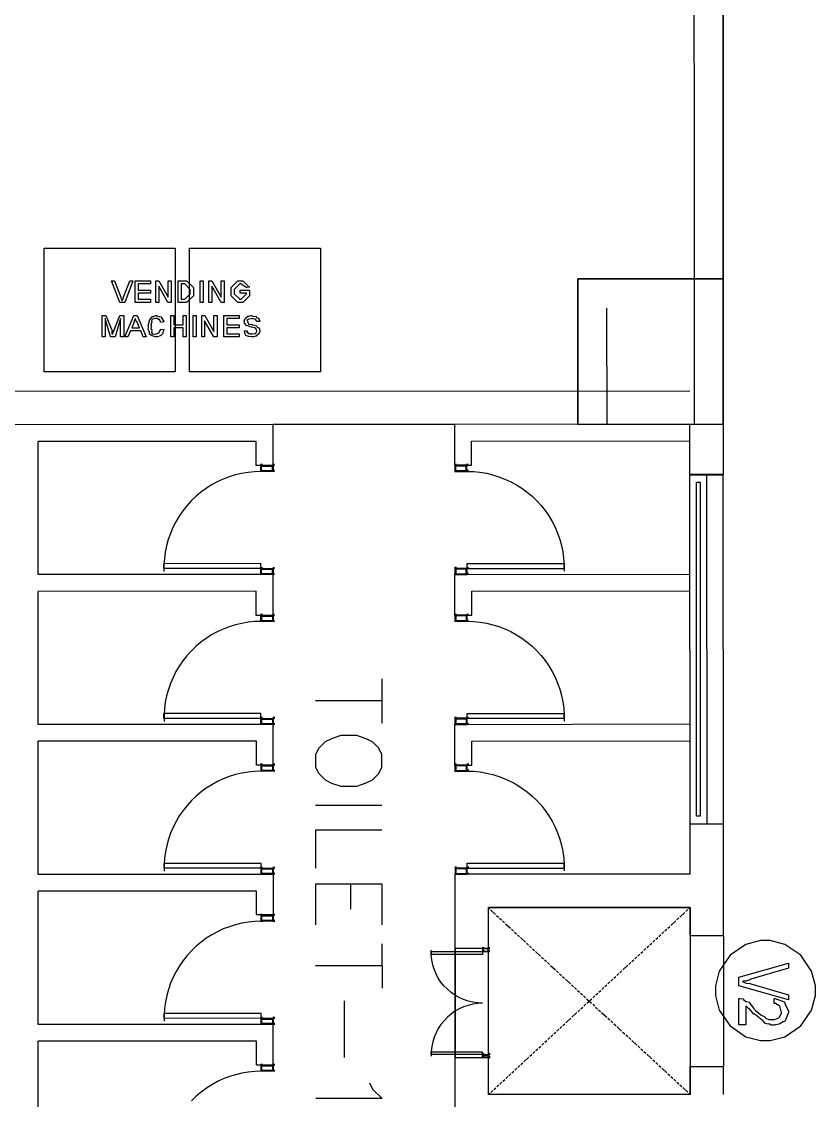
# Model space of a CAD drawing. Extents: x 0 to 23.4, y 0 to 16.5.
# Drawn here: x 17.488 to 18.92, y 2.675 to 4.622 of the extents above; entities that cross this region are included whole.
import ezdxf

# ---------------------------------------------------------------- set-up
doc = ezdxf.new("R2010")
doc.units = 0
doc.layers.get('0').update_dxf_attribs({"linetype": 'CONTINUOUS'})

msp = doc.modelspace()

# ---------------------------------------------------------------- linework, layer by layer
at = {"color": 0}
for points in [[(18.7535, 3.89535), (18.7494, 13.0786), (0.64551, 13.0708), (0.64947, 3.88758), (8.79889, 3.89106)], [(17.0065, 3.89464), (0.64947, 3.88758), (0.64551, 13.0708), (18.7494, 13.0786), (18.7535, 3.89535), (17.2431, 3.89469)], [(18.7013, 3.89535), (18.6972, 13.0263), (0.69781, 13.0186), (0.70171, 3.93983), (8.79883, 3.94336)], [(18.7522, 6.86871), (18.7533, 4.15761)], [(18.5438, 3.89529), (18.5436, 4.10499)], [(18.6931, 3.95546), (17.2428, 3.95475)], [(18.2692, 3.89492), (17.9413, 3.89481)], [(17.9413, 3.82118), (17.9413, 3.89481)], [(18.2693, 3.82135), (18.2692, 3.89492)], [(18.6932, 3.80469), (18.6931, 3.89535)], [(18.7535, 3.89535), (18.7535, 3.80474)], [(17.911, 3.86458), (17.5174, 3.86442)], [(17.5174, 3.62403), (17.5174, 3.86442)], [(17.911, 3.82113), (17.911, 3.86458)], [(18.2994, 3.86475), (18.6931, 3.8654)], [(18.2994, 3.82135), (18.2994, 3.86475)], [(17.9413, 3.82118), (17.911, 3.82113)], [(17.9193, 3.82113), (17.9413, 3.82118)], [(17.9193, 3.82113), (17.9413, 3.82118)], [(17.9193, 3.81022), (17.9193, 3.82113)], [(17.9193, 3.81022), (17.9193, 3.82113)], [(17.9207, 3.81158), (17.9207, 3.81976)], [(17.9207, 3.81976), (17.9399, 3.81976)], [(17.9399, 3.81976), (17.9399, 3.81158)], [(17.9413, 3.82118), (17.9413, 3.81022)], [(17.9413, 3.82118), (17.9413, 3.81022)], [(18.2693, 3.82135), (18.2994, 3.82135)], [(18.2693, 3.82135), (18.2693, 3.81039)], [(18.2693, 3.82135), (18.2693, 3.81039)], [(18.2911, 3.82135), (18.2693, 3.82135)], [(18.2911, 3.82135), (18.2693, 3.82135)], [(18.2706, 3.81999), (18.2706, 3.81179)], [(18.2897, 3.81999), (18.2706, 3.81999)], [(18.2897, 3.81179), (18.2897, 3.81999)], [(18.2911, 3.81044), (18.2911, 3.82135)], [(18.2911, 3.81044), (18.2911, 3.82135)], [(17.9193, 3.81022), (17.9076, 3.80979), (17.8961, 3.80865), (17.8844, 3.80669), (17.8732, 3.80399), (17.8621, 3.80057), (17.8511, 3.79633), (17.8406, 3.79144), (17.8303, 3.78586), (17.8204, 3.77957), (17.811, 3.77262), (17.8021, 3.76514), (17.7938, 3.757), (17.7858, 3.74837), (17.7786, 3.73921), (17.7719, 3.7296), (17.766, 3.71957), (17.7607, 3.70915), (17.7561, 3.6984), (17.7522, 3.68739), (17.7492, 3.67617), (17.7468, 3.66471), (17.7453, 3.65315), (17.7444, 3.6415), (17.7444, 3.62983)], [(17.9413, 3.81022), (17.9193, 3.81022)], [(17.9413, 3.81022), (17.9193, 3.81022)], [(17.9399, 3.81158), (17.9207, 3.81158)], [(18.2693, 3.81039), (18.2911, 3.81044)], [(18.2693, 3.81039), (18.2911, 3.81044)], [(18.2706, 3.81179), (18.2897, 3.81179)], [(18.2911, 3.81044), (18.3028, 3.81006), (18.3144, 3.80886), (18.326, 3.80692), (18.3374, 3.80425), (18.3485, 3.80078), (18.3594, 3.7966), (18.37, 3.79172), (18.3803, 3.78614), (18.3901, 3.77983), (18.3994, 3.77294), (18.4085, 3.7654), (18.4168, 3.75732), (18.4246, 3.74869), (18.4319, 3.73953), (18.4385, 3.72993), (18.4446, 3.71989), (18.4499, 3.70953), (18.4544, 3.69879), (18.4583, 3.68778), (18.4614, 3.67649), (18.4638, 3.6651), (18.4654, 3.65354), (18.4662, 3.64187), (18.4662, 3.63021)], [(18.7535, 3.80474), (18.6932, 3.80469)], [(18.6935, 3.17458), (18.6932, 3.80447)], [(18.6932, 3.80447), (18.7535, 3.80447)], [(18.7233, 3.80447), (18.7236, 3.17458)], [(18.7538, 3.17458), (18.7535, 3.80447)], [(17.9194, 3.64388), (17.7443, 3.64382)], [(17.7443, 3.63504), (17.7443, 3.64382)], [(17.9194, 3.63514), (17.9194, 3.64388)], [(18.2912, 3.6441), (18.4662, 3.64415)], [(18.2912, 3.63531), (18.2912, 3.6441)], [(18.4662, 3.63542), (18.4662, 3.64415)], [(17.9413, 3.62418), (17.5174, 3.62403)], [(17.9194, 3.63514), (17.7443, 3.63504)], [(17.9194, 3.62418), (17.9194, 3.63514)], [(17.9194, 3.62418), (17.9194, 3.63514)], [(17.9194, 3.63514), (17.9413, 3.63514)], [(17.9194, 3.63514), (17.9413, 3.63514)], [(17.9413, 3.62418), (17.9194, 3.62418)], [(17.9413, 3.62418), (17.9194, 3.62418)], [(17.9207, 3.63374), (17.9399, 3.63379)], [(17.9207, 3.62554), (17.9207, 3.63374)], [(17.9399, 3.62554), (17.9207, 3.62554)], [(17.9399, 3.63379), (17.9399, 3.62554)], [(17.9413, 3.63514), (17.9413, 3.62418)], [(17.9413, 3.63514), (17.9413, 3.62418)], [(17.9413, 3.55057), (17.9413, 3.62418)], [(18.2693, 3.63531), (18.2693, 3.6244)], [(18.2693, 3.63531), (18.2693, 3.6244)], [(18.2912, 3.63531), (18.2693, 3.63531)], [(18.2912, 3.63531), (18.2693, 3.63531)], [(18.2693, 3.6244), (18.6932, 3.62511)], [(18.2693, 3.55083), (18.2693, 3.6244)], [(18.2693, 3.6244), (18.2912, 3.6244)], [(18.2693, 3.6244), (18.2912, 3.6244)], [(18.2707, 3.63396), (18.2707, 3.62576)], [(18.2899, 3.63396), (18.2707, 3.63396)], [(18.2707, 3.62576), (18.2899, 3.62576)], [(18.2899, 3.62576), (18.2899, 3.63396)], [(18.2912, 3.63531), (18.4662, 3.63542)], [(18.2912, 3.6244), (18.2912, 3.63531)], [(18.2912, 3.6244), (18.2912, 3.63531)], [(17.9111, 3.59397), (17.5174, 3.59381)], [(17.5175, 3.3534), (17.5174, 3.59381)], [(17.9111, 3.55057), (17.9111, 3.59397)], [(18.2996, 3.59424), (18.6932, 3.59489)], [(18.2996, 3.55083), (18.2996, 3.59424)], [(17.9413, 3.55057), (17.9111, 3.55057)], [(17.9194, 3.53961), (17.9194, 3.55057)], [(17.9194, 3.53961), (17.9194, 3.55057)], [(17.9194, 3.55057), (17.9413, 3.55057)], [(17.9194, 3.55057), (17.9413, 3.55057)], [(17.9208, 3.54096), (17.9208, 3.54921)], [(17.9208, 3.54921), (17.94, 3.54921)], [(17.94, 3.54921), (17.94, 3.54101)], [(17.9413, 3.55057), (17.9413, 3.53961)], [(17.9413, 3.55057), (17.9413, 3.53961)], [(18.2693, 3.55083), (18.2996, 3.55083)], [(18.2693, 3.55083), (18.2693, 3.53993)], [(18.2693, 3.55083), (18.2693, 3.53993)], [(18.2912, 3.55083), (18.2693, 3.55083)], [(18.2912, 3.55083), (18.2693, 3.55083)], [(18.2708, 3.54949), (18.2708, 3.54129)], [(18.29, 3.54949), (18.2708, 3.54949)], [(18.29, 3.54129), (18.29, 3.54949)], [(18.2912, 3.53993), (18.2912, 3.55083)], [(18.2912, 3.53993), (18.2912, 3.55083)], [(17.9194, 3.53961), (17.9078, 3.53922), (17.8961, 3.53803), (17.8847, 3.53614), (17.8733, 3.53342), (17.8621, 3.52994), (17.8513, 3.52576), (17.8407, 3.52083), (17.8304, 3.51525), (17.8206, 3.50896), (17.8111, 3.50206), (17.8022, 3.49451), (17.7939, 3.48643), (17.786, 3.47775), (17.7787, 3.46864), (17.7721, 3.45904), (17.7661, 3.449), (17.7608, 3.43858), (17.7562, 3.42785), (17.7524, 3.41683), (17.7493, 3.40554), (17.7469, 3.39415), (17.7453, 3.38254), (17.7446, 3.37093), (17.7446, 3.35926)], [(17.9413, 3.53961), (17.9194, 3.53961)], [(17.9413, 3.53961), (17.9194, 3.53961)], [(17.94, 3.54101), (17.9208, 3.54096)], [(18.2693, 3.53993), (18.2912, 3.53993)], [(18.2693, 3.53993), (18.2912, 3.53993)], [(18.2708, 3.54129), (18.29, 3.54129)], [(18.2912, 3.53993), (18.3029, 3.53956), (18.3146, 3.53836), (18.3261, 3.53646), (18.3375, 3.53375), (18.3486, 3.53028), (18.3594, 3.5261), (18.37, 3.52121), (18.3803, 3.51563), (18.3901, 3.50933), (18.3996, 3.50244), (18.4085, 3.4949), (18.4169, 3.48682), (18.4249, 3.47819), (18.4321, 3.46903), (18.4387, 3.45942), (18.4447, 3.44943), (18.45, 3.43901), (18.4546, 3.42828), (18.4583, 3.41726), (18.4615, 3.40597), (18.4639, 3.39458), (18.4656, 3.38303), (18.4662, 3.37136), (18.4664, 3.35969)], [(18.1375, 3.43604), (18.1375, 3.35628)], [(18.1375, 3.39615), (18.0179, 3.39611)], [(17.9194, 3.37326), (17.7444, 3.37321)], [(17.7444, 3.36447), (17.7444, 3.37321)], [(17.9194, 3.36453), (17.9194, 3.37326)], [(18.2914, 3.37358), (18.4664, 3.37364)], [(18.2914, 3.36486), (18.2914, 3.37358)], [(18.4664, 3.3649), (18.4664, 3.37364)], [(17.9414, 3.35363), (17.5175, 3.3534)], [(17.9194, 3.36453), (17.7444, 3.36447)], [(17.9194, 3.35357), (17.9194, 3.36453)], [(17.9194, 3.35357), (17.9194, 3.36453)], [(17.9194, 3.36453), (17.9414, 3.36453)], [(17.9194, 3.36453), (17.9414, 3.36453)], [(17.9414, 3.35363), (17.9194, 3.35357)], [(17.9414, 3.35363), (17.9194, 3.35357)], [(17.9208, 3.35499), (17.9208, 3.36317)], [(17.9208, 3.36317), (17.94, 3.36317)], [(17.94, 3.35499), (17.9208, 3.35499)], [(17.94, 3.36317), (17.94, 3.35499)], [(17.9414, 3.36453), (17.9414, 3.35363)], [(17.9414, 3.36453), (17.9414, 3.35363)], [(17.9414, 3.28033), (17.9414, 3.35363)], [(18.2914, 3.36486), (18.2694, 3.36481)], [(18.2914, 3.36486), (18.2694, 3.36481)], [(18.2694, 3.36481), (18.2694, 3.35389)], [(18.2694, 3.36481), (18.2694, 3.35389)], [(18.2694, 3.35389), (18.6933, 3.3546)], [(18.2694, 3.35389), (18.2914, 3.35389)], [(18.2694, 3.35389), (18.2914, 3.35389)], [(18.2694, 3.28049), (18.2694, 3.35389)], [(18.2708, 3.36344), (18.2708, 3.35525)], [(18.29, 3.36344), (18.2708, 3.36344)], [(18.2708, 3.35525), (18.29, 3.35525)], [(18.29, 3.35525), (18.29, 3.36344)], [(18.2914, 3.36486), (18.4664, 3.3649)], [(18.2914, 3.35389), (18.2914, 3.36486)], [(18.2914, 3.35389), (18.2914, 3.36486)], [(17.9112, 3.3234), (17.5175, 3.32324)], [(17.5176, 3.08285), (17.5175, 3.32324)], [(17.9112, 3.28033), (17.9112, 3.3234)], [(18.2996, 3.32374), (18.6933, 3.32437)], [(18.2997, 3.28049), (18.2996, 3.32374)], [(17.9414, 3.28033), (17.9112, 3.28033)], [(17.9196, 3.26938), (17.9196, 3.28033)], [(17.9196, 3.26938), (17.9196, 3.28033)], [(17.9196, 3.28033), (17.9414, 3.28033)], [(17.9196, 3.28033), (17.9414, 3.28033)], [(17.9208, 3.27072), (17.9208, 3.27897)], [(17.9208, 3.27897), (17.94, 3.27897)], [(17.94, 3.27897), (17.94, 3.27072)], [(17.9414, 3.28033), (17.9415, 3.26938)], [(17.9414, 3.28033), (17.9415, 3.26938)], [(18.2694, 3.28049), (18.2997, 3.28049)], [(18.2694, 3.28049), (18.2694, 3.26953)], [(18.2694, 3.28049), (18.2694, 3.26953)], [(18.2914, 3.28049), (18.2694, 3.28049)], [(18.2914, 3.28049), (18.2694, 3.28049)], [(18.2708, 3.27908), (18.2708, 3.27089)], [(18.29, 3.27908), (18.2708, 3.27908)], [(18.2708, 3.27089), (18.29, 3.27089)], [(18.29, 3.27089), (18.29, 3.27908)], [(18.2914, 3.26953), (18.2914, 3.28049)], [(18.2914, 3.26953), (18.2914, 3.28049)], [(17.9196, 3.26938), (17.9079, 3.26899), (17.8963, 3.26779), (17.8847, 3.26585), (17.8733, 3.26318), (17.8622, 3.25971), (17.8514, 3.25553), (17.8408, 3.2506), (17.8306, 3.24501), (17.8207, 3.23872), (17.8113, 3.23182), (17.8024, 3.22428), (17.7939, 3.21619), (17.7861, 3.20751), (17.7789, 3.1984), (17.7722, 3.18875), (17.7663, 3.17871), (17.761, 3.16835), (17.7564, 3.15761), (17.7525, 3.1466), (17.7494, 3.13531), (17.7471, 3.12386), (17.7454, 3.11231), (17.7446, 3.10069), (17.7446, 3.08897)], [(17.9415, 3.26938), (17.9196, 3.26938)], [(17.9415, 3.26938), (17.9196, 3.26938)], [(17.94, 3.27072), (17.9208, 3.27072)], [(18.2694, 3.26953), (18.2914, 3.26953)], [(18.2694, 3.26953), (18.2914, 3.26953)], [(18.2914, 3.26953), (18.3031, 3.26915), (18.3147, 3.26801), (18.3261, 3.26606), (18.3375, 3.26335), (18.3487, 3.25993), (18.3596, 3.25575), (18.3701, 3.25082), (18.3804, 3.24522), (18.3903, 3.23899), (18.3997, 3.23204), (18.4086, 3.22456), (18.4171, 3.21647), (18.4249, 3.20779), (18.4321, 3.19868), (18.4387, 3.18907), (18.4447, 3.17904), (18.45, 3.16863), (18.4546, 3.15788), (18.4585, 3.14686), (18.4617, 3.13564), (18.464, 3.12418), (18.4656, 3.11262), (18.4664, 3.10097), (18.4665, 3.08931)], [(18.0181, 3.20822), (18.1376, 3.20822)], [(18.6935, 3.17458), (18.7538, 3.17458)], [(18.6935, 3.08365), (18.6935, 3.17458)], [(18.7539, 2.97282), (18.7538, 3.17458)], [(18.1376, 3.16271), (18.0181, 3.16265), (18.0181, 3.09429)], [(17.9196, 3.10303), (17.7446, 3.10297)], [(17.7446, 3.09424), (17.7446, 3.10297)], [(17.9196, 3.09429), (17.9196, 3.10303)], [(18.2914, 3.10319), (18.4665, 3.10331)], [(18.2914, 3.09446), (18.2914, 3.10319)], [(18.4665, 3.09451), (18.4665, 3.10331)], [(17.9415, 3.08301), (17.5176, 3.08285)], [(17.9196, 3.09429), (17.7446, 3.09424)], [(17.9196, 3.08333), (17.9196, 3.09429)], [(17.9196, 3.08333), (17.9196, 3.09429)], [(17.9196, 3.09429), (17.9415, 3.09429)], [(17.9196, 3.09429), (17.9415, 3.09429)], [(17.9415, 3.08333), (17.9196, 3.08333)], [(17.9415, 3.08333), (17.9196, 3.08333)], [(17.921, 3.08469), (17.921, 3.09293)], [(17.921, 3.09293), (17.9401, 3.09293)], [(17.9401, 3.08475), (17.921, 3.08469)], [(17.9401, 3.09293), (17.9401, 3.08475)], [(17.9415, 3.09429), (17.9415, 3.08333)], [(17.9415, 3.09429), (17.9415, 3.08333)], [(17.9415, 3.08301), (17.9415, 3.01079)], [(18.2696, 3.09446), (18.2696, 3.0835)], [(18.2696, 3.09446), (18.2696, 3.0835)], [(18.2914, 3.09446), (18.2696, 3.09446)], [(18.2914, 3.09446), (18.2696, 3.09446)], [(18.6935, 3.08365), (18.2696, 3.0835)], [(18.2696, 3.0835), (18.2914, 3.0835)], [(18.2696, 3.0835), (18.2914, 3.0835)], [(18.2699, 2.62549), (18.2696, 3.0835)], [(18.2901, 3.0931), (18.271, 3.09304)], [(18.271, 3.09304), (18.271, 3.08485)], [(18.271, 3.08485), (18.2901, 3.08485)], [(18.2901, 3.08485), (18.2901, 3.0931)], [(18.2914, 3.09446), (18.4665, 3.09451)], [(18.2914, 3.0835), (18.2914, 3.09446)], [(18.2914, 3.0835), (18.2914, 3.09446)], [(18.0181, 3.06586), (18.1376, 3.06592), (18.1376, 2.99186)], [(18.0181, 3.06586), (18.0181, 2.99181)], [(18.0807, 3.06586), (18.0807, 3.02029)], [(17.9114, 3.05285), (17.5176, 3.05263)], [(17.5178, 2.81222), (17.5176, 3.05263)], [(17.9114, 3.01079), (17.9114, 3.05285)], [(18.3292, 3.02317), (18.3317, 3.02083)], [(18.6935, 3.02333), (18.33, 3.02317)], [(18.3301, 2.68593), (18.33, 3.02317)], [(18.3335, 3.01921), (18.3425, 3.01085)], [(18.6858, 3.01617), (18.6894, 3.01953)], [(18.6913, 3.02121), (18.6935, 3.02333)], [(18.6935, 2.97276), (18.6935, 3.02333)], [(17.9196, 2.99843), (17.9081, 2.99804), (17.8964, 2.99685), (17.8849, 2.99496), (17.8735, 2.99224), (17.8624, 2.98876), (17.8514, 2.9846), (17.8408, 2.97965), (17.8306, 2.97407), (17.8208, 2.96778), (17.8114, 2.96089), (17.8025, 2.95335), (17.794, 2.94526), (17.7862, 2.93658), (17.779, 2.92746), (17.7724, 2.91786), (17.7664, 2.90782), (17.7611, 2.8974), (17.7565, 2.88667), (17.7526, 2.87565), (17.7494, 2.86436), (17.7472, 2.85297), (17.7456, 2.84136), (17.7449, 2.82975), (17.7447, 2.81808)], [(17.9114, 3.01079), (17.9415, 3.01079)], [(17.9196, 2.99843), (17.9196, 3.00939)], [(17.9196, 2.99843), (17.9196, 3.00939)], [(17.9196, 3.00939), (17.9415, 3.00939)], [(17.9196, 3.00939), (17.9415, 3.00939)], [(17.9415, 2.99843), (17.9196, 2.99843)], [(17.9415, 2.99843), (17.9196, 2.99843)], [(17.921, 2.99978), (17.921, 3.00803)], [(17.921, 3.00803), (17.9401, 3.00803)], [(17.9401, 2.99983), (17.921, 2.99978)], [(17.9401, 3.00803), (17.9401, 2.99983)], [(17.9415, 3.00939), (17.9415, 2.99843)], [(17.9415, 3.00939), (17.9415, 2.99843)], [(18.3443, 3.00917), (18.3479, 3.00581)], [(18.3497, 3.00412), (18.3533, 3.00082)], [(18.3551, 2.99914), (18.3587, 2.99576)], [(18.6588, 2.99104), (18.6678, 2.99946)], [(18.6696, 3.00108), (18.6732, 3.00444)], [(18.675, 3.00612), (18.684, 3.01449)], [(18.3606, 2.99414), (18.3696, 2.98579)], [(18.3714, 2.9841), (18.375, 2.98074)], [(18.3768, 2.97906), (18.3804, 2.97575)], [(18.6425, 2.97601), (18.6461, 2.97933)], [(18.6479, 2.98101), (18.6515, 2.98438)], [(18.6533, 2.98606), (18.6569, 2.98936)], [(18.3822, 2.97407), (18.3858, 2.97071)], [(18.3876, 2.96907), (18.3967, 2.96072)], [(18.6262, 2.96094), (18.6299, 2.96425)], [(18.6317, 2.96593), (18.6353, 2.96929)], [(18.6371, 2.97097), (18.6407, 2.97433)], [(18.6935, 2.97276), (18.7539, 2.97282)], [(18.6935, 2.97276), (18.6936, 2.7366)], [(18.7539, 2.97282), (18.754, 2.7366)], [(18.1376, 2.95768), (18.1378, 2.87799)], [(18.319, 2.85075), (18.3104, 2.85118), (18.3018, 2.85238), (18.2932, 2.85444), (18.285, 2.85726), (18.2771, 2.86083), (18.2694, 2.86513), (18.2624, 2.87011), (18.2557, 2.87582), (18.2496, 2.88206), (18.2442, 2.88883), (18.2393, 2.89611), (18.2353, 2.90381), (18.2319, 2.91189), (18.2293, 2.92019), (18.2275, 2.92876), (18.2265, 2.93739), (18.2264, 2.94613)], [(18.319, 2.94342), (18.2264, 2.94336)], [(18.2264, 2.94336), (18.2264, 2.93875)], [(18.2697, 2.75233), (18.2696, 2.94917)], [(18.2696, 2.94917), (18.2697, 2.75233)], [(18.33, 2.94917), (18.2696, 2.94917)], [(18.319, 2.94342), (18.319, 2.93881)], [(18.3985, 2.95904), (18.4021, 2.95568)], [(18.4039, 2.954), (18.4075, 2.95068)], [(18.4093, 2.949), (18.4129, 2.94569)], [(18.4147, 2.94401), (18.4238, 2.93565)], [(18.6047, 2.94081), (18.6082, 2.94417)], [(18.6101, 2.94586), (18.6136, 2.94922)], [(18.6154, 2.9509), (18.619, 2.95421)], [(18.6208, 2.95589), (18.6244, 2.95925)], [(18.319, 2.93881), (18.2264, 2.93875)], [(18.4256, 2.93397), (18.4292, 2.93061)], [(18.4311, 2.92899), (18.4346, 2.92563)], [(18.4364, 2.92393), (18.44, 2.92063)], [(18.5831, 2.92074), (18.5865, 2.9241)], [(18.5885, 2.92578), (18.5921, 2.9291)], [(18.5938, 2.93078), (18.5975, 2.93414)], [(18.5992, 2.93582), (18.6029, 2.93918)], [(18.1378, 2.91786), (18.0181, 2.91781)], [(18.4418, 2.91894), (18.4508, 2.9106)], [(18.4526, 2.9089), (18.4564, 2.90554)], [(18.4581, 2.90392), (18.4618, 2.90056)], [(18.5614, 2.90067), (18.565, 2.90403)], [(18.5668, 2.90565), (18.5704, 2.90901)], [(18.5722, 2.91069), (18.5812, 2.91906)], [(18.4636, 2.89887), (18.4671, 2.89556)], [(18.469, 2.89387), (18.4779, 2.88553)], [(18.4797, 2.88385), (18.4833, 2.88049)], [(18.5397, 2.88053), (18.5433, 2.8839)], [(18.5451, 2.88558), (18.5488, 2.88894)], [(18.5506, 2.89063), (18.5542, 2.89393)], [(18.556, 2.89561), (18.5596, 2.89899)], [(18.4851, 2.87885), (18.4889, 2.87549)], [(18.4906, 2.87381), (18.4943, 2.8705)], [(18.496, 2.86882), (18.4997, 2.86546)], [(18.5015, 2.86382), (18.5051, 2.86046)], [(18.5181, 2.86046), (18.5217, 2.86382)], [(18.5235, 2.8655), (18.5271, 2.86882)], [(18.5289, 2.8705), (18.5325, 2.87386)], [(18.5343, 2.87554), (18.5379, 2.8789)], [(18.0694, 2.85519), (18.0694, 2.75265)], [(18.319, 2.85047), (18.3104, 2.8501), (18.3018, 2.84885), (18.2932, 2.84679), (18.285, 2.84397), (18.2771, 2.84039), (18.2694, 2.8361), (18.2624, 2.83106), (18.2557, 2.82542), (18.2497, 2.81913), (18.2442, 2.81233), (18.2394, 2.80507), (18.2353, 2.79736), (18.2319, 2.78928), (18.2294, 2.78097), (18.2276, 2.7724), (18.2267, 2.76378), (18.2265, 2.75504)], [(18.4965, 2.84039), (18.5, 2.84375)], [(18.5019, 2.84538), (18.5054, 2.84874)], [(18.5069, 2.85878), (18.5158, 2.85042)], [(18.5072, 2.85042), (18.511, 2.85379)], [(18.5126, 2.85547), (18.5163, 2.85878)], [(18.5178, 2.84874), (18.5214, 2.84543)], [(18.5231, 2.84375), (18.5268, 2.84039)], [(17.9197, 2.83208), (17.7446, 2.83203)], [(17.7446, 2.82329), (17.7446, 2.83203)], [(17.9197, 2.82335), (17.7446, 2.82329)], [(17.9197, 2.82335), (17.9197, 2.83208)], [(17.9197, 2.81239), (17.9197, 2.82335)], [(17.9197, 2.81239), (17.9197, 2.82335)], [(17.9197, 2.82335), (17.9417, 2.82335)], [(17.9197, 2.82335), (17.9417, 2.82335)], [(17.9417, 2.82335), (17.9417, 2.81244)], [(17.9417, 2.82335), (17.9417, 2.81244)], [(18.4694, 2.81526), (18.4785, 2.82362)], [(18.4803, 2.82531), (18.4893, 2.83365)], [(18.4911, 2.83535), (18.4947, 2.83871)], [(18.5285, 2.83876), (18.5322, 2.83539)], [(18.534, 2.83371), (18.5431, 2.82536)], [(18.5449, 2.82368), (18.5485, 2.82036)], [(17.9417, 2.81244), (17.5178, 2.81222)], [(17.9417, 2.81244), (17.9197, 2.81239)], [(17.9417, 2.81244), (17.9197, 2.81239)], [(17.9211, 2.81381), (17.9211, 2.822)], [(17.9211, 2.822), (17.9403, 2.822)], [(17.9403, 2.81381), (17.9211, 2.81381)], [(17.9403, 2.822), (17.9403, 2.81381)], [(17.9417, 2.73882), (17.9417, 2.81244)], [(18.4586, 2.80524), (18.4622, 2.80854)], [(18.464, 2.81022), (18.4676, 2.81358)], [(18.5503, 2.81868), (18.5539, 2.81532)], [(18.5557, 2.81369), (18.5593, 2.81033)], [(18.5611, 2.80865), (18.5701, 2.80029)], [(18.4369, 2.7851), (18.4406, 2.78847)], [(18.4424, 2.79015), (18.446, 2.79351)], [(18.4478, 2.79519), (18.4514, 2.7985)], [(18.4532, 2.80018), (18.4568, 2.80354)], [(18.5719, 2.79861), (18.5756, 2.79531)], [(18.5774, 2.79363), (18.581, 2.79031)], [(18.5828, 2.78863), (18.5864, 2.78526)], [(17.9115, 2.78222), (17.5178, 2.78207)], [(17.5179, 2.54167), (17.5178, 2.78207)], [(17.9115, 2.73876), (17.9115, 2.78222)], [(18.4153, 2.76503), (18.4189, 2.76839)], [(18.4207, 2.77007), (18.4243, 2.77339)], [(18.4261, 2.77507), (18.4297, 2.77843)], [(18.4315, 2.78011), (18.4351, 2.78347)], [(18.5882, 2.78358), (18.5972, 2.77522)], [(18.599, 2.7736), (18.6026, 2.77024)], [(18.6044, 2.76856), (18.6081, 2.76525)], [(18.3192, 2.76247), (18.2264, 2.76243)], [(18.2264, 2.75782), (18.2264, 2.76243)], [(18.3192, 2.75786), (18.2264, 2.75782)], [(18.3301, 2.75233), (18.2697, 2.75233)], [(18.3192, 2.75786), (18.3192, 2.76247)], [(18.3937, 2.74496), (18.4028, 2.75331)], [(18.4046, 2.75499), (18.4081, 2.75836)], [(18.41, 2.76004), (18.4135, 2.76335)], [(18.6099, 2.76357), (18.6135, 2.76019)], [(18.6153, 2.75851), (18.6243, 2.75017)], [(18.6261, 2.74854), (18.6297, 2.74517)], [(17.9197, 2.72786), (17.9081, 2.72749), (17.8965, 2.72629), (17.885, 2.72433), (17.8736, 2.72163), (17.8625, 2.71821), (17.8515, 2.71397), (17.841, 2.7091), (17.8307, 2.7035), (17.821, 2.69721), (17.8115, 2.69026), (17.8026, 2.68278), (17.7942, 2.67464)], [(17.9417, 2.73882), (17.9115, 2.73876)], [(17.9197, 2.73876), (17.9417, 2.73882)], [(17.9197, 2.73876), (17.9417, 2.73882)], [(17.9197, 2.72786), (17.9197, 2.73876)], [(17.9197, 2.72786), (17.9197, 2.73876)], [(17.9417, 2.72786), (17.9197, 2.72786)], [(17.9417, 2.72786), (17.9197, 2.72786)], [(17.9211, 2.72922), (17.9211, 2.73742)], [(17.9211, 2.73742), (17.9403, 2.73742)], [(17.9403, 2.72922), (17.9211, 2.72922)], [(17.9403, 2.73742), (17.9403, 2.72922)], [(17.9417, 2.73882), (17.9417, 2.72786)], [(17.9417, 2.73882), (17.9417, 2.72786)], [(18.3721, 2.72483), (18.3757, 2.72819)], [(18.3775, 2.72987), (18.3811, 2.73324)], [(18.3829, 2.73492), (18.3865, 2.73822)], [(18.3883, 2.7399), (18.3918, 2.74328)], [(18.6315, 2.74349), (18.6351, 2.74018)], [(18.6369, 2.7385), (18.6406, 2.73514)], [(18.6424, 2.73346), (18.6514, 2.7251)], [(18.6936, 2.68604), (18.6936, 2.7366)], [(18.6936, 2.7366), (18.754, 2.7366)], [(18.754, 2.68608), (18.754, 2.7366)], [(18.115, 2.70714), (18.1207, 2.69575), (18.1378, 2.67865), (18.0182, 2.67865)], [(18.3504, 2.70475), (18.354, 2.70811)], [(18.3558, 2.70979), (18.3594, 2.71311)], [(18.3613, 2.71479), (18.3649, 2.71815)], [(18.3667, 2.71983), (18.3703, 2.72319)], [(18.6532, 2.72347), (18.6568, 2.72011)], [(18.6586, 2.71843), (18.6622, 2.71511)], [(18.664, 2.71343), (18.6676, 2.71007)], [(18.6694, 2.70844), (18.6731, 2.70508)], [(18.3301, 2.68593), (18.3324, 2.68804)], [(18.3342, 2.68967), (18.3378, 2.69303)], [(18.3396, 2.69472), (18.3432, 2.69808)], [(18.345, 2.69976), (18.3486, 2.70307)], [(18.6749, 2.7034), (18.6785, 2.70008)], [(18.6803, 2.6984), (18.6893, 2.69006)], [(18.6911, 2.68838), (18.6936, 2.68604)], [(18.6936, 2.68604), (18.3301, 2.68593)]]:
    msp.add_lwpolyline(points, dxfattribs=at)
for points in [[(17.5283, 4.21322), (17.7644, 4.21322), (17.7644, 3.99013), (17.5283, 3.99013), (17.5283, 4.21322)], [(17.7907, 4.21322), (18.0268, 4.21322), (18.0268, 3.99013), (17.7907, 3.99013), (17.7907, 4.21322)], [(17.6647, 4.11535), (17.6501, 4.15419), (17.6554, 4.15419), (17.6669, 4.12489), (17.6668, 4.12349), (17.669, 4.11871), (17.6693, 4.11817), (17.6689, 4.11849), (17.6712, 4.12435), (17.6714, 4.12489), (17.6832, 4.15419), (17.6883, 4.15419), (17.6736, 4.11535), (17.6647, 4.11535)], [(17.6925, 4.11535), (17.6925, 4.15419), (17.7203, 4.15419), (17.7203, 4.14876), (17.6979, 4.14876), (17.6979, 4.13747), (17.7203, 4.13747), (17.7203, 4.13206), (17.6979, 4.13206), (17.6979, 4.12099), (17.7203, 4.12099), (17.7203, 4.11535), (17.6925, 4.11535)], [(17.7296, 4.11535), (17.7296, 4.15419), (17.7353, 4.15419), (17.7518, 4.12511), (17.7518, 4.15419), (17.7574, 4.15419), (17.7574, 4.11535), (17.7515, 4.11535), (17.735, 4.14464), (17.735, 4.11535), (17.7296, 4.11535)], [(17.7699, 4.11535), (17.7699, 4.15419), (17.7813, 4.15419), (17.7853, 4.15419), (17.7976, 4.14204), (17.7976, 4.13488), (17.7976, 4.1275), (17.7853, 4.11535), (17.7819, 4.11535), (17.7699, 4.11535)], [(17.7753, 4.12099), (17.7815, 4.12099), (17.7819, 4.12099), (17.7919, 4.13097), (17.7919, 4.1351), (17.7919, 4.13878), (17.7819, 4.14876), (17.7815, 4.14876), (17.7753, 4.14876), (17.7753, 4.12099)], [(17.81, 4.11535), (17.81, 4.15419), (17.8154, 4.15419), (17.8154, 4.11535), (17.81, 4.11535)], [(17.8254, 4.11535), (17.8254, 4.15419), (17.8311, 4.15419), (17.8476, 4.12511), (17.8476, 4.15419), (17.8532, 4.15419), (17.8532, 4.11535), (17.8474, 4.11535), (17.8308, 4.14464), (17.8308, 4.11535), (17.8254, 4.11535)], [(17.8822, 4.13206), (17.8822, 4.13747), (17.8989, 4.13747), (17.8989, 4.1275), (17.8867, 4.11535), (17.8839, 4.11535), (17.8778, 4.11535), (17.8657, 4.1275), (17.8657, 4.13465), (17.8657, 4.14204), (17.8778, 4.15419), (17.8835, 4.15419), (17.8865, 4.15419), (17.8985, 4.14204), (17.8985, 4.14356), (17.8932, 4.14225), (17.8932, 4.14139), (17.8832, 4.14876), (17.8835, 4.14876), (17.8811, 4.14876), (17.8711, 4.13878), (17.8711, 4.13488), (17.8711, 4.13097), (17.8811, 4.12099), (17.8835, 4.12099), (17.8935, 4.13097), (17.8935, 4.13206), (17.8822, 4.13206)], [(18.7533, 4.15782), (18.7535, 3.89535), (18.491, 3.89524), (18.4908, 4.15771), (18.7533, 4.15782)], [(18.7533, 4.15782), (18.7535, 3.89535), (18.491, 3.89524), (18.4908, 4.15771), (18.7533, 4.15782)], [(18.4908, 4.15771), (18.491, 3.89524), (18.7535, 3.89535), (18.7533, 4.15782), (18.4908, 4.15771)], [(17.6331, 4.053), (17.6331, 4.09185), (17.6399, 4.09185), (17.6508, 4.06386), (17.6504, 4.06278), (17.6506, 4.05892), (17.6522, 4.05811), (17.6524, 4.05778), (17.6522, 4.05778), (17.6518, 4.0599), (17.6542, 4.06358), (17.6543, 4.06429), (17.665, 4.09185), (17.6719, 4.09185), (17.6719, 4.053), (17.6662, 4.053), (17.6662, 4.08643), (17.6565, 4.053), (17.6483, 4.053), (17.6385, 4.08643), (17.6385, 4.053), (17.6331, 4.053)], [(17.6739, 4.053), (17.6901, 4.09185), (17.6964, 4.09185), (17.7126, 4.053), (17.7072, 4.053), (17.7025, 4.06407), (17.684, 4.06407), (17.6794, 4.053), (17.6739, 4.053)], [(17.7387, 4.06733), (17.7443, 4.06625), (17.7438, 4.0644), (17.7418, 4.05881), (17.7401, 4.05686), (17.7396, 4.05626), (17.7389, 4.05544), (17.7332, 4.053), (17.7314, 4.053), (17.7292, 4.053), (17.7235, 4.05501), (17.7229, 4.05539), (17.7217, 4.05556), (17.7186, 4.05821), (17.7183, 4.06179), (17.7181, 4.06256), (17.7175, 4.06256), (17.716, 4.06629), (17.7165, 4.07118), (17.7165, 4.07275), (17.7161, 4.07324), (17.7181, 4.08225), (17.7183, 4.08296), (17.7181, 4.08356), (17.7232, 4.08936), (17.7237, 4.08968), (17.7237, 4.08968), (17.726, 4.09022), (17.7301, 4.09185), (17.7315, 4.09185), (17.7317, 4.09115), (17.7353, 4.08974), (17.7393, 4.08936), (17.7399, 4.08882), (17.7403, 4.08768), (17.7442, 4.08111), (17.7443, 4.08014), (17.7387, 4.07904), (17.7387, 4.07904), (17.7363, 4.08442), (17.7358, 4.08469), (17.7347, 4.08469), (17.7321, 4.08643), (17.7314, 4.08643), (17.7296, 4.08604), (17.724, 4.08524), (17.7231, 4.08458), (17.7231, 4.08447), (17.7225, 4.08415), (17.7218, 4.08176), (17.7229, 4.07981), (17.7229, 4.07926), (17.7221, 4.07824), (17.7207, 4.07449), (17.7219, 4.07319), (17.7219, 4.07275), (17.7213, 4.07189), (17.7208, 4.06787), (17.7228, 4.06554), (17.7229, 4.06494), (17.7224, 4.06401), (17.7219, 4.0606), (17.7233, 4.06017), (17.7233, 4.06017), (17.7231, 4.06), (17.7233, 4.05817), (17.729, 4.05865), (17.731, 4.05865), (17.731, 4.05865), (17.7356, 4.06049), (17.7358, 4.06082), (17.7358, 4.06082), (17.7363, 4.06256), (17.7386, 4.06662), (17.7387, 4.06733)], [(17.7568, 4.053), (17.7568, 4.09185), (17.7622, 4.09185), (17.7622, 4.07514), (17.7789, 4.07514), (17.7789, 4.09185), (17.7846, 4.09185), (17.7846, 4.053), (17.7789, 4.053), (17.7789, 4.06972), (17.7622, 4.06972), (17.7622, 4.053), (17.7568, 4.053)], [(17.7969, 4.053), (17.7969, 4.09185), (17.8024, 4.09185), (17.8024, 4.053), (17.7969, 4.053)], [(17.8125, 4.053), (17.8125, 4.09185), (17.8181, 4.09185), (17.8346, 4.06278), (17.8346, 4.09185), (17.8403, 4.09185), (17.8403, 4.053), (17.8343, 4.053), (17.8179, 4.08231), (17.8179, 4.053), (17.8125, 4.053)], [(17.8526, 4.053), (17.8526, 4.09185), (17.8804, 4.09185), (17.8804, 4.08643), (17.8581, 4.08643), (17.8581, 4.07514), (17.8804, 4.07514), (17.8804, 4.06972), (17.8581, 4.06972), (17.8581, 4.05865), (17.8804, 4.05865), (17.8804, 4.053), (17.8526, 4.053)], [(17.8897, 4.06407), (17.8951, 4.06407), (17.8947, 4.06347), (17.8942, 4.06108), (17.8963, 4.06125), (17.8965, 4.06104), (17.8963, 4.06076), (17.8963, 4.05908), (17.8992, 4.0594), (17.8996, 4.05931), (17.8997, 4.05881), (17.9031, 4.05865), (17.9043, 4.05865), (17.9043, 4.05865), (17.9081, 4.05903), (17.9085, 4.05908), (17.9085, 4.05908), (17.9086, 4.05886), (17.9108, 4.06028), (17.911, 4.06039), (17.9108, 4.06033), (17.91, 4.06076), (17.9119, 4.06278), (17.9119, 4.06342), (17.9119, 4.06342), (17.9115, 4.06689), (17.9115, 4.06711), (17.9107, 4.06728), (17.9092, 4.06939), (17.9089, 4.0695), (17.9076, 4.06939), (17.9032, 4.07086), (17.9024, 4.07101), (17.9011, 4.07086), (17.8957, 4.07319), (17.8954, 4.0734), (17.8944, 4.07324), (17.8914, 4.07406), (17.8913, 4.07633), (17.8911, 4.07667), (17.8908, 4.07656), (17.8892, 4.07775), (17.8897, 4.08051), (17.8897, 4.08143), (17.8893, 4.08192), (17.891, 4.08649), (17.8913, 4.08686), (17.8913, 4.08686), (17.8956, 4.09033), (17.8961, 4.09056), (17.8961, 4.09056), (17.8979, 4.09033), (17.9018, 4.09185), (17.9032, 4.09185), (17.9033, 4.09131), (17.9064, 4.09017), (17.91, 4.09076), (17.9106, 4.09056), (17.9104, 4.09011), (17.9118, 4.08772), (17.9153, 4.08708), (17.9156, 4.08664), (17.9156, 4.08572), (17.9175, 4.08132), (17.9175, 4.08078), (17.9119, 4.08078), (17.9118, 4.08128), (17.9099, 4.08469), (17.9094, 4.0849), (17.9085, 4.08485), (17.9054, 4.08556), (17.9037, 4.08643), (17.9032, 4.08643), (17.9021, 4.08599), (17.8975, 4.08518), (17.8971, 4.0849), (17.8963, 4.08458), (17.894, 4.08274), (17.8951, 4.0816), (17.8951, 4.08122), (17.8951, 4.08122), (17.8964, 4.07818), (17.8967, 4.07796), (17.8964, 4.07769), (17.8975, 4.07547), (17.9026, 4.07579), (17.9036, 4.07557), (17.904, 4.07465), (17.9111, 4.0734), (17.9115, 4.07319), (17.9112, 4.07297), (17.9124, 4.07069), (17.9157, 4.06972), (17.916, 4.06928), (17.916, 4.06874), (17.9175, 4.06526), (17.9175, 4.06407), (17.9172, 4.0631), (17.9164, 4.05994), (17.916, 4.05897), (17.9158, 4.05865), (17.9151, 4.05778), (17.9117, 4.05479), (17.9112, 4.05453), (17.91, 4.05425), (17.9064, 4.05322), (17.905, 4.053), (17.9046, 4.053), (17.9025, 4.053), (17.8971, 4.0541), (17.8965, 4.05431), (17.8953, 4.05442), (17.8921, 4.05578), (17.8918, 4.05778), (17.8915, 4.05821), (17.8911, 4.05821), (17.8897, 4.06261), (17.8897, 4.06407)], [(17.6864, 4.06972), (17.7003, 4.06972), (17.6956, 4.08078), (17.6946, 4.08165), (17.6933, 4.08632), (17.6933, 4.08643), (17.6928, 4.08561), (17.691, 4.08122), (17.6907, 4.08057), (17.6864, 4.06972)], [(18.7049, 3.79101), (18.7115, 3.79107), (18.7118, 3.18799), (18.7051, 3.18799), (18.7049, 3.79101)], [(18.7049, 3.79101), (18.7115, 3.79107), (18.7118, 3.18799), (18.7051, 3.18799), (18.7049, 3.79101)], [(18.1375, 3.29937), (18.1318, 3.31076), (18.1204, 3.32215), (18.109, 3.32781), (18.0921, 3.3335), (18.0635, 3.3335), (18.0464, 3.32781), (18.035, 3.3221), (18.0236, 3.31071), (18.0179, 3.29932), (18.0181, 3.27653), (18.0237, 3.26514), (18.0351, 3.25375), (18.0465, 3.24804), (18.0636, 3.2424), (18.0921, 3.2424), (18.1092, 3.2481), (18.1206, 3.25379), (18.1319, 3.26519), (18.1376, 3.27658), (18.1375, 3.29937)], [(18.6935, 3.02333), (18.6936, 2.68604), (18.3301, 2.68593), (18.33, 3.02317), (18.6935, 3.02333)], [(18.9196, 2.87332), (18.9196, 2.88211), (18.9125, 2.90847), (18.8931, 2.93718), (18.8644, 2.95649), (18.8381, 2.96354), (18.8293, 2.96354), (18.8206, 2.96354), (18.7942, 2.95649), (18.7656, 2.93718), (18.7462, 2.90847), (18.7392, 2.88211), (18.7392, 2.87332), (18.7392, 2.86458), (18.7462, 2.83822), (18.7656, 2.80957), (18.7942, 2.79021), (18.8206, 2.7831), (18.8293, 2.7831), (18.8381, 2.7831), (18.8644, 2.79021), (18.8931, 2.80957), (18.9125, 2.83822), (18.9196, 2.86458), (18.9196, 2.87332)], [(18.33, 2.94374), (18.33, 2.94917), (18.319, 2.94917), (18.319, 2.94374), (18.33, 2.94374)], [(18.33, 2.94374), (18.33, 2.94917), (18.319, 2.94917), (18.319, 2.94374), (18.33, 2.94374)], [(18.3293, 2.94439), (18.3293, 2.94851), (18.3197, 2.94851), (18.3197, 2.94439), (18.3293, 2.94439)], [(18.7814, 2.89757), (18.871, 2.92296), (18.871, 2.91407), (18.8033, 2.8941), (18.8014, 2.89279), (18.7943, 2.8904), (18.7892, 2.89031), (18.7879, 2.88997), (18.7886, 2.88906), (18.7947, 2.8871), (18.8021, 2.88629), (18.8033, 2.88585), (18.871, 2.86589), (18.871, 2.85699), (18.7814, 2.88217), (18.7814, 2.89757)], [(18.7942, 2.81147), (18.7814, 2.81147), (18.7814, 2.85943), (18.7835, 2.85943), (18.7892, 2.85835), (18.7899, 2.85813), (18.7901, 2.85688), (18.7949, 2.854), (18.8004, 2.85238), (18.8011, 2.85161), (18.8014, 2.85038), (18.8087, 2.84131), (18.8094, 2.84011), (18.8117, 2.83763), (18.821, 2.82992), (18.8281, 2.82585), (18.8292, 2.82514), (18.8297, 2.82383), (18.8353, 2.82113), (18.8421, 2.82101), (18.8443, 2.82101), (18.8447, 2.82075), (18.8535, 2.82428), (18.8542, 2.82493), (18.8544, 2.82497), (18.8582, 2.83263), (18.8582, 2.83512), (18.8576, 2.83594), (18.8553, 2.84511), (18.8547, 2.84576), (18.8539, 2.84646), (18.8475, 2.84987), (18.8454, 2.84987), (18.8454, 2.85943), (18.8468, 2.85926), (18.8632, 2.85314), (18.8643, 2.85206), (18.8643, 2.84999), (18.8676, 2.84375), (18.871, 2.83712), (18.871, 2.8349), (18.8706, 2.83285), (18.8651, 2.81885), (18.8639, 2.81776), (18.8617, 2.81674), (18.8543, 2.8131), (18.8483, 2.81147), (18.8463, 2.81147), (18.8447, 2.81093), (18.8397, 2.81099), (18.8365, 2.81293), (18.8357, 2.81321), (18.834, 2.81282), (18.8286, 2.81446), (18.8256, 2.81858), (18.8246, 2.81928), (18.8235, 2.81988), (18.8115, 2.82937), (18.81, 2.83057), (18.8087, 2.83083), (18.8001, 2.84099), (18.7996, 2.84142), (18.7989, 2.8411), (18.7946, 2.84549), (18.7942, 2.84576), (18.7942, 2.81147)], [(18.3301, 2.75782), (18.3301, 2.75233), (18.3192, 2.75233), (18.3192, 2.75782), (18.3301, 2.75782)], [(18.3301, 2.75782), (18.3301, 2.75233), (18.3192, 2.75233), (18.3192, 2.75782), (18.3301, 2.75782)], [(18.3294, 2.75711), (18.3294, 2.75304), (18.3199, 2.75304), (18.3199, 2.75711), (18.3294, 2.75711)]]:
    msp.add_lwpolyline(points, close=True, dxfattribs=at)
at = {"color": 0, "const_width": 0.002}
for points in [[(17.9193, 3.82113), (17.9214, 3.82113), (17.9214, 3.82314), (17.9193, 3.82314), (17.9193, 3.82113)], [(17.9193, 3.82113), (17.9214, 3.82113), (17.9214, 3.82314), (17.9193, 3.82314), (17.9193, 3.82113)], [(17.9413, 3.82118), (17.9432, 3.82118), (17.9432, 3.82314), (17.9413, 3.82314), (17.9413, 3.82118)], [(17.9413, 3.82118), (17.9432, 3.82118), (17.9432, 3.82314), (17.9413, 3.82314), (17.9413, 3.82118)], [(18.2693, 3.82135), (18.2713, 3.82135), (18.2713, 3.82335), (18.2693, 3.82335), (18.2693, 3.82135)], [(18.2693, 3.82135), (18.2713, 3.82135), (18.2713, 3.82335), (18.2693, 3.82335), (18.2693, 3.82135)], [(18.2911, 3.82135), (18.2932, 3.82135), (18.2932, 3.82335), (18.2911, 3.82335), (18.2911, 3.82135)], [(18.2911, 3.82135), (18.2932, 3.82135), (18.2932, 3.82335), (18.2911, 3.82335), (18.2911, 3.82135)], [(17.9193, 3.81022), (17.9214, 3.81022), (17.9214, 3.81222), (17.9193, 3.81222), (17.9193, 3.81022)], [(17.9193, 3.81022), (17.9214, 3.81022), (17.9214, 3.81222), (17.9193, 3.81222), (17.9193, 3.81022)], [(17.9413, 3.81022), (17.9432, 3.81022), (17.9432, 3.81222), (17.9413, 3.81222), (17.9413, 3.81022)], [(17.9413, 3.81022), (17.9432, 3.81022), (17.9432, 3.81222), (17.9413, 3.81222), (17.9413, 3.81022)], [(18.2693, 3.81039), (18.2713, 3.81039), (18.2713, 3.81239), (18.2693, 3.81239), (18.2693, 3.81039)], [(18.2693, 3.81039), (18.2713, 3.81039), (18.2713, 3.81239), (18.2693, 3.81239), (18.2693, 3.81039)], [(18.2911, 3.81044), (18.2932, 3.81044), (18.2932, 3.81239), (18.2911, 3.81239), (18.2911, 3.81044)], [(18.2911, 3.81044), (18.2932, 3.81044), (18.2932, 3.81239), (18.2911, 3.81239), (18.2911, 3.81044)], [(17.9194, 3.63514), (17.9214, 3.63514), (17.9214, 3.6371), (17.9194, 3.6371), (17.9194, 3.63514)], [(17.9194, 3.63514), (17.9214, 3.63514), (17.9214, 3.6371), (17.9194, 3.6371), (17.9194, 3.63514)], [(17.9194, 3.62418), (17.9214, 3.62418), (17.9214, 3.62619), (17.9194, 3.62619), (17.9194, 3.62418)], [(17.9194, 3.62418), (17.9214, 3.62418), (17.9214, 3.62619), (17.9194, 3.62619), (17.9194, 3.62418)], [(17.9413, 3.63514), (17.9432, 3.63514), (17.9432, 3.63715), (17.9413, 3.63715), (17.9413, 3.63514)], [(17.9413, 3.63514), (17.9432, 3.63514), (17.9432, 3.63715), (17.9413, 3.63715), (17.9413, 3.63514)], [(17.9413, 3.62418), (17.9433, 3.62418), (17.9433, 3.62619), (17.9413, 3.62619), (17.9413, 3.62418)], [(17.9413, 3.62418), (17.9433, 3.62418), (17.9433, 3.62619), (17.9413, 3.62619), (17.9413, 3.62418)], [(18.2693, 3.63531), (18.2714, 3.63531), (18.2714, 3.63732), (18.2693, 3.63732), (18.2693, 3.63531)], [(18.2693, 3.63531), (18.2714, 3.63531), (18.2714, 3.63732), (18.2693, 3.63732), (18.2693, 3.63531)], [(18.2693, 3.6244), (18.2714, 3.6244), (18.2714, 3.62636), (18.2693, 3.62636), (18.2693, 3.6244)], [(18.2693, 3.6244), (18.2714, 3.6244), (18.2714, 3.62636), (18.2693, 3.62636), (18.2693, 3.6244)], [(18.2912, 3.63531), (18.2932, 3.63531), (18.2932, 3.63732), (18.2912, 3.63732), (18.2912, 3.63531)], [(18.2912, 3.63531), (18.2932, 3.63531), (18.2932, 3.63732), (18.2912, 3.63732), (18.2912, 3.63531)], [(18.2912, 3.6244), (18.2932, 3.6244), (18.2932, 3.62642), (18.2912, 3.62642), (18.2912, 3.6244)], [(18.2912, 3.6244), (18.2932, 3.6244), (18.2932, 3.62642), (18.2912, 3.62642), (18.2912, 3.6244)], [(17.9194, 3.55057), (17.9214, 3.55057), (17.9214, 3.55257), (17.9194, 3.55257), (17.9194, 3.55057)], [(17.9194, 3.55057), (17.9214, 3.55057), (17.9214, 3.55257), (17.9194, 3.55257), (17.9194, 3.55057)], [(17.9413, 3.55057), (17.9433, 3.55057), (17.9433, 3.55257), (17.9413, 3.55257), (17.9413, 3.55057)], [(17.9413, 3.55057), (17.9433, 3.55057), (17.9433, 3.55257), (17.9413, 3.55257), (17.9413, 3.55057)], [(18.2693, 3.55083), (18.2714, 3.55083), (18.2714, 3.55285), (18.2693, 3.55285), (18.2693, 3.55083)], [(18.2693, 3.55083), (18.2714, 3.55083), (18.2714, 3.55285), (18.2693, 3.55285), (18.2693, 3.55083)], [(18.2912, 3.55083), (18.2933, 3.55083), (18.2933, 3.55285), (18.2912, 3.55285), (18.2912, 3.55083)], [(18.2912, 3.55083), (18.2933, 3.55083), (18.2933, 3.55285), (18.2912, 3.55285), (18.2912, 3.55083)], [(17.9194, 3.53961), (17.9214, 3.53961), (17.9214, 3.54161), (17.9194, 3.54161), (17.9194, 3.53961)], [(17.9194, 3.53961), (17.9214, 3.53961), (17.9214, 3.54161), (17.9194, 3.54161), (17.9194, 3.53961)], [(17.9413, 3.53961), (17.9433, 3.53961), (17.9433, 3.54161), (17.9413, 3.54161), (17.9413, 3.53961)], [(17.9413, 3.53961), (17.9433, 3.53961), (17.9433, 3.54161), (17.9413, 3.54161), (17.9413, 3.53961)], [(18.2693, 3.53993), (18.2714, 3.53993), (18.2714, 3.54189), (18.2693, 3.54189), (18.2693, 3.53993)], [(18.2693, 3.53993), (18.2714, 3.53993), (18.2714, 3.54189), (18.2693, 3.54189), (18.2693, 3.53993)], [(18.2912, 3.53993), (18.2933, 3.53993), (18.2933, 3.54194), (18.2912, 3.54194), (18.2912, 3.53993)], [(18.2912, 3.53993), (18.2933, 3.53993), (18.2933, 3.54194), (18.2912, 3.54194), (18.2912, 3.53993)], [(17.9194, 3.36453), (17.9215, 3.36453), (17.9215, 3.36654), (17.9194, 3.36654), (17.9194, 3.36453)], [(17.9194, 3.36453), (17.9215, 3.36453), (17.9215, 3.36654), (17.9194, 3.36654), (17.9194, 3.36453)], [(17.9194, 3.35357), (17.9215, 3.35357), (17.9215, 3.35558), (17.9194, 3.35558), (17.9194, 3.35357)], [(17.9194, 3.35357), (17.9215, 3.35357), (17.9215, 3.35558), (17.9194, 3.35558), (17.9194, 3.35357)], [(17.9414, 3.36453), (17.9435, 3.36453), (17.9435, 3.36654), (17.9414, 3.36654), (17.9414, 3.36453)], [(17.9414, 3.36453), (17.9435, 3.36453), (17.9435, 3.36654), (17.9414, 3.36654), (17.9414, 3.36453)], [(17.9414, 3.35363), (17.9435, 3.35363), (17.9435, 3.35558), (17.9414, 3.35558), (17.9414, 3.35363)], [(17.9414, 3.35363), (17.9435, 3.35363), (17.9435, 3.35558), (17.9414, 3.35558), (17.9414, 3.35363)], [(18.2694, 3.36481), (18.2715, 3.36481), (18.2715, 3.36681), (18.2694, 3.36681), (18.2694, 3.36481)], [(18.2694, 3.36481), (18.2715, 3.36481), (18.2715, 3.36681), (18.2694, 3.36681), (18.2694, 3.36481)], [(18.2694, 3.35389), (18.2715, 3.35389), (18.2715, 3.3559), (18.2694, 3.3559), (18.2694, 3.35389)], [(18.2694, 3.35389), (18.2715, 3.35389), (18.2715, 3.3559), (18.2694, 3.3559), (18.2694, 3.35389)], [(18.2914, 3.36486), (18.2933, 3.36486), (18.2933, 3.36681), (18.2914, 3.36681), (18.2914, 3.36486)], [(18.2914, 3.36486), (18.2933, 3.36486), (18.2933, 3.36681), (18.2914, 3.36681), (18.2914, 3.36486)], [(18.2914, 3.35389), (18.2933, 3.35389), (18.2933, 3.3559), (18.2914, 3.3559), (18.2914, 3.35389)], [(18.2914, 3.35389), (18.2933, 3.35389), (18.2933, 3.3559), (18.2914, 3.3559), (18.2914, 3.35389)], [(17.9196, 3.28033), (17.9215, 3.28033), (17.9215, 3.28233), (17.9196, 3.28233), (17.9196, 3.28033)], [(17.9196, 3.28033), (17.9215, 3.28033), (17.9215, 3.28233), (17.9196, 3.28233), (17.9196, 3.28033)], [(17.9196, 3.26938), (17.9215, 3.26938), (17.9215, 3.27138), (17.9196, 3.27138), (17.9196, 3.26938)], [(17.9196, 3.26938), (17.9215, 3.26938), (17.9215, 3.27138), (17.9196, 3.27138), (17.9196, 3.26938)], [(17.9414, 3.28033), (17.9435, 3.28033), (17.9435, 3.28233), (17.9414, 3.28233), (17.9414, 3.28033)], [(17.9414, 3.28033), (17.9435, 3.28033), (17.9435, 3.28233), (17.9414, 3.28233), (17.9414, 3.28033)], [(17.9415, 3.26938), (17.9435, 3.26938), (17.9435, 3.27138), (17.9415, 3.27138), (17.9415, 3.26938)], [(17.9415, 3.26938), (17.9435, 3.26938), (17.9435, 3.27138), (17.9415, 3.27138), (17.9415, 3.26938)], [(18.2694, 3.28049), (18.2715, 3.28049), (18.2715, 3.28244), (18.2694, 3.28244), (18.2694, 3.28049)], [(18.2694, 3.28049), (18.2715, 3.28049), (18.2715, 3.28244), (18.2694, 3.28244), (18.2694, 3.28049)], [(18.2694, 3.26953), (18.2715, 3.26953), (18.2715, 3.27154), (18.2694, 3.27154), (18.2694, 3.26953)], [(18.2694, 3.26953), (18.2715, 3.26953), (18.2715, 3.27154), (18.2694, 3.27154), (18.2694, 3.26953)], [(18.2914, 3.28049), (18.2935, 3.28049), (18.2935, 3.2825), (18.2914, 3.2825), (18.2914, 3.28049)], [(18.2914, 3.28049), (18.2935, 3.28049), (18.2935, 3.2825), (18.2914, 3.2825), (18.2914, 3.28049)], [(18.2914, 3.26953), (18.2935, 3.26953), (18.2935, 3.27154), (18.2914, 3.27154), (18.2914, 3.26953)], [(18.2914, 3.26953), (18.2935, 3.26953), (18.2935, 3.27154), (18.2914, 3.27154), (18.2914, 3.26953)], [(17.9196, 3.09429), (17.9217, 3.09429), (17.9217, 3.09631), (17.9196, 3.09631), (17.9196, 3.09429)], [(17.9196, 3.09429), (17.9217, 3.09429), (17.9217, 3.09631), (17.9196, 3.09631), (17.9196, 3.09429)], [(17.9415, 3.09429), (17.9435, 3.09429), (17.9435, 3.09631), (17.9415, 3.09631), (17.9415, 3.09429)], [(17.9415, 3.09429), (17.9435, 3.09429), (17.9435, 3.09631), (17.9415, 3.09631), (17.9415, 3.09429)], [(18.2696, 3.09446), (18.2715, 3.09446), (18.2715, 3.09646), (18.2696, 3.09646), (18.2696, 3.09446)], [(18.2696, 3.09446), (18.2715, 3.09446), (18.2715, 3.09646), (18.2696, 3.09646), (18.2696, 3.09446)], [(18.2914, 3.09446), (18.2935, 3.09446), (18.2935, 3.09646), (18.2914, 3.09646), (18.2914, 3.09446)], [(18.2914, 3.09446), (18.2935, 3.09446), (18.2935, 3.09646), (18.2914, 3.09646), (18.2914, 3.09446)], [(17.9196, 3.08333), (17.9217, 3.08333), (17.9217, 3.08535), (17.9196, 3.08535), (17.9196, 3.08333)], [(17.9196, 3.08333), (17.9217, 3.08333), (17.9217, 3.08535), (17.9196, 3.08535), (17.9196, 3.08333)], [(17.9415, 3.08333), (17.9435, 3.08333), (17.9435, 3.08535), (17.9415, 3.08535), (17.9415, 3.08333)], [(17.9415, 3.08333), (17.9435, 3.08333), (17.9435, 3.08535), (17.9415, 3.08535), (17.9415, 3.08333)], [(18.2696, 3.0835), (18.2715, 3.0835), (18.2715, 3.0855), (18.2696, 3.0855), (18.2696, 3.0835)], [(18.2696, 3.0835), (18.2715, 3.0835), (18.2715, 3.0855), (18.2696, 3.0855), (18.2696, 3.0835)], [(18.2914, 3.0835), (18.2935, 3.0835), (18.2935, 3.0855), (18.2914, 3.0855), (18.2914, 3.0835)], [(18.2914, 3.0835), (18.2935, 3.0835), (18.2935, 3.0855), (18.2914, 3.0855), (18.2914, 3.0835)], [(17.9196, 3.00939), (17.9217, 3.00939), (17.9217, 3.01139), (17.9196, 3.01139), (17.9196, 3.00939)], [(17.9196, 3.00939), (17.9217, 3.00939), (17.9217, 3.01139), (17.9196, 3.01139), (17.9196, 3.00939)], [(17.9196, 2.99843), (17.9217, 2.99843), (17.9217, 3.00043), (17.9196, 3.00043), (17.9196, 2.99843)], [(17.9196, 2.99843), (17.9217, 2.99843), (17.9217, 3.00043), (17.9196, 3.00043), (17.9196, 2.99843)], [(17.9415, 3.00939), (17.9435, 3.00939), (17.9435, 3.01139), (17.9415, 3.01139), (17.9415, 3.00939)], [(17.9415, 3.00939), (17.9435, 3.00939), (17.9435, 3.01139), (17.9415, 3.01139), (17.9415, 3.00939)], [(17.9415, 2.99843), (17.9435, 2.99843), (17.9435, 3.00043), (17.9415, 3.00043), (17.9415, 2.99843)], [(17.9415, 2.99843), (17.9435, 2.99843), (17.9435, 3.00043), (17.9415, 3.00043), (17.9415, 2.99843)], [(18.319, 2.94917), (18.3211, 2.94917), (18.3211, 2.95117), (18.319, 2.95117), (18.319, 2.94917)], [(18.319, 2.94374), (18.3211, 2.94374), (18.3211, 2.94569), (18.319, 2.94569), (18.319, 2.94374)], [(18.33, 2.94917), (18.3319, 2.94917), (18.3319, 2.95117), (18.33, 2.95117), (18.33, 2.94917)], [(18.33, 2.94374), (18.3319, 2.94374), (18.3319, 2.94575), (18.33, 2.94575), (18.33, 2.94374)], [(18.33, 2.94374), (18.3319, 2.94374), (18.3319, 2.94575), (18.33, 2.94575), (18.33, 2.94374)], [(17.9197, 2.82335), (17.9217, 2.82335), (17.9217, 2.82536), (17.9197, 2.82536), (17.9197, 2.82335)], [(17.9197, 2.82335), (17.9217, 2.82335), (17.9217, 2.82536), (17.9197, 2.82536), (17.9197, 2.82335)], [(17.9417, 2.82335), (17.9436, 2.82335), (17.9436, 2.82536), (17.9417, 2.82536), (17.9417, 2.82335)], [(17.9417, 2.82335), (17.9436, 2.82335), (17.9436, 2.82536), (17.9417, 2.82536), (17.9417, 2.82335)], [(17.9197, 2.81239), (17.9218, 2.81239), (17.9218, 2.8144), (17.9197, 2.8144), (17.9197, 2.81239)], [(17.9197, 2.81239), (17.9218, 2.81239), (17.9218, 2.8144), (17.9197, 2.8144), (17.9197, 2.81239)], [(17.9417, 2.81244), (17.9436, 2.81244), (17.9436, 2.8144), (17.9417, 2.8144), (17.9417, 2.81244)], [(17.9417, 2.81244), (17.9436, 2.81244), (17.9436, 2.8144), (17.9417, 2.8144), (17.9417, 2.81244)], [(18.3192, 2.75782), (18.3213, 2.75782), (18.3213, 2.75982), (18.3192, 2.75982), (18.3192, 2.75782)], [(18.3192, 2.75233), (18.3213, 2.75233), (18.3213, 2.75435), (18.3192, 2.75435), (18.3192, 2.75233)], [(18.3301, 2.75782), (18.3321, 2.75782), (18.3321, 2.75982), (18.3301, 2.75982), (18.3301, 2.75782)], [(18.3301, 2.75782), (18.3321, 2.75782), (18.3321, 2.75982), (18.3301, 2.75982), (18.3301, 2.75782)], [(18.3301, 2.75233), (18.3321, 2.75233), (18.3321, 2.75435), (18.3301, 2.75435), (18.3301, 2.75233)], [(17.9197, 2.73876), (17.9218, 2.73876), (17.9218, 2.74078), (17.9197, 2.74078), (17.9197, 2.73876)], [(17.9197, 2.73876), (17.9218, 2.73876), (17.9218, 2.74078), (17.9197, 2.74078), (17.9197, 2.73876)], [(17.9197, 2.72786), (17.9218, 2.72786), (17.9218, 2.72987), (17.9197, 2.72987), (17.9197, 2.72786)], [(17.9197, 2.72786), (17.9218, 2.72786), (17.9218, 2.72987), (17.9197, 2.72987), (17.9197, 2.72786)], [(17.9417, 2.73882), (17.9437, 2.73882), (17.9437, 2.74083), (17.9417, 2.74083), (17.9417, 2.73882)], [(17.9417, 2.73882), (17.9437, 2.73882), (17.9437, 2.74083), (17.9417, 2.74083), (17.9417, 2.73882)], [(17.9417, 2.72786), (17.9437, 2.72786), (17.9437, 2.72987), (17.9417, 2.72987), (17.9417, 2.72786)], [(17.9417, 2.72786), (17.9437, 2.72786), (17.9437, 2.72987), (17.9417, 2.72987), (17.9417, 2.72786)]]:
    msp.add_lwpolyline(points, close=True, dxfattribs=at)

doc.saveas('drawing.dxf')
